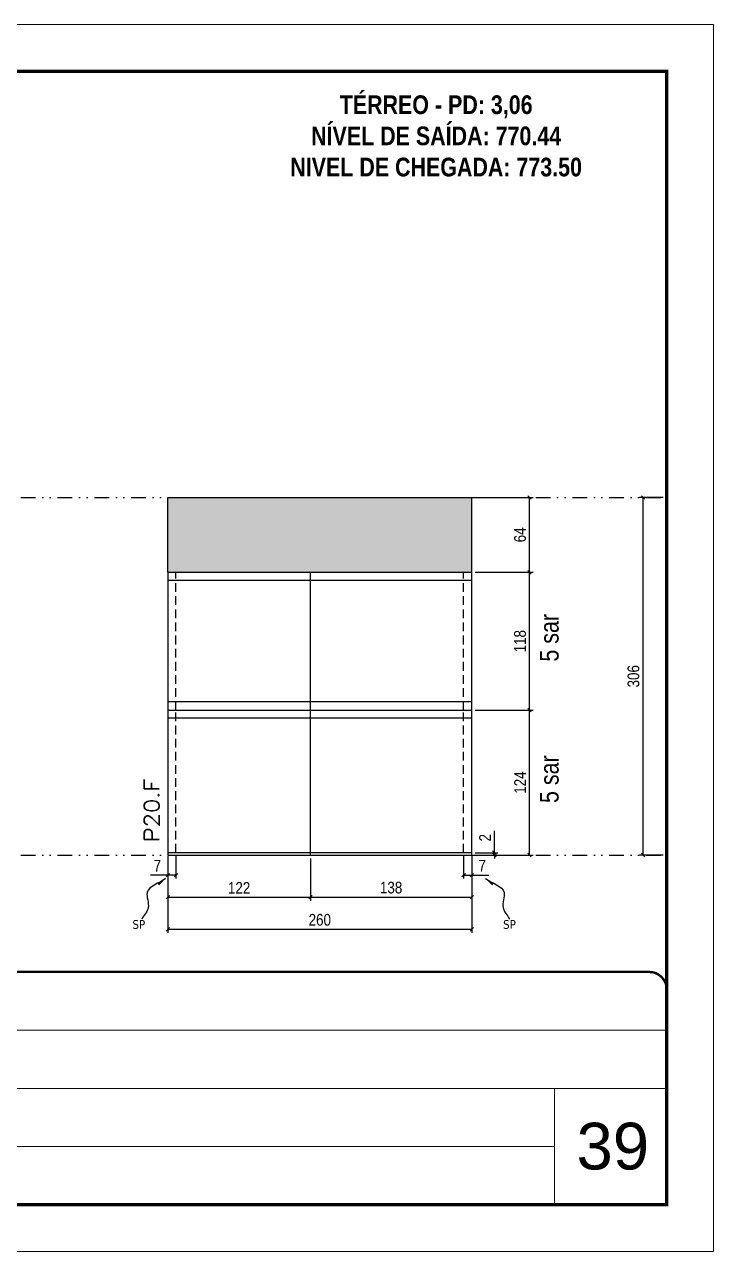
# Model space of a CAD drawing. Extents: x 14400 to 27878, y -21631 to 6985.
# Drawn here: x 18479 to 19068, y -4402 to -3352 of the extents above; entities that cross this region are included whole.
import ezdxf

# ---------------------------------------------------------------- set-up
doc = ezdxf.new("R2010")
doc.units = 0
for name, pattern in [('CONTINUO', [0]), ('DASHED', [0.75, 0.5, -0.25]), ('DIVIDE2', [0.625, 0.25, -0.125, 0, -0.125, 0, -0.125]), ('HIDDEN', [0.375, 0.25, -0.125])]:
    doc.linetypes.add(name, pattern=pattern)
for name, color, linetype, lineweight in [('CARIMBO', 255, 'Continuous', 9), ('Folhas', 255, 'Continuous', 9), ('SARRAFO DE PRESSAO', 251, 'DASHED', 9), ('Texto Seção', 7, 'Continuous', 15)]:
    doc.layers.add(name, color=color, linetype=linetype, lineweight=lineweight)
for name, color, linetype in [('COTA', 241, 'Continuous'), ('NOMENCLATURA', 7, 'Continuous'), ('Nível', 160, 'Continuous'), ('Painéis', 200, 'Continuous'), ('SARR_2.2x7', 40, 'Continuous'), ('Sarrafo de Pressão', 42, 'HIDDEN'), ('texto', 7, 'Continuous')]:
    doc.layers.add(name, color=color, linetype=linetype)
doc.styles.add('ARIAL', font='arial.ttf')
doc.styles.add('ARIAL_NARROW', font='ARIALN.TTF', dxfattribs={"height": 0.2})
doc.styles.add('COTA TECNICA', font='techl___.ttf', dxfattribs={"height": 10})
doc.styles.add('COTA TECNICA-50', font='techl___.ttf', dxfattribs={"height": 10})
doc.styles.add('REGUA-120', font='ROMANS.shx', dxfattribs={"height": 15})
doc.styles.add('ROMANC', font='techb___.ttf', dxfattribs={"height": 2.5})
doc.styles.get("Standard").update_dxf_attribs({"font": 'arial.ttf'})
doc.dimstyles.new('COTA PAINEL-50', dxfattribs={"dimtxt": 10, "dimasz": 3, "dimexe": 3, "dimexo": 3, "dimgap": 3, "dimtad": 1, "dimdec": 1, "dimzin": 12, "dimdsep": 46, "dimtxsty": 'COTA TECNICA-50', "dimblk1": 'OBLIQUE', "dimblk2": 'OBLIQUE', "dimsah": 1, "dimcen": 0.9, "dimclrd": 4, "dimclre": 4, "dimclrt": 240, "dimadec": 1, "dimazin": 3, "dimtfac": 1, "dimtdec": 1, "dimtmove": 0, "dimatfit": 3, "dimfxl": 1, "dimtolj": 1, "dimtzin": 12, "dimarcsym": 0})
doc.dimstyles.new('PAINEL', dxfattribs={"dimtxt": 10, "dimasz": 3, "dimexe": 3, "dimexo": 3, "dimgap": 3, "dimtad": 1, "dimdec": 1, "dimzin": 12, "dimdsep": 46, "dimtxsty": 'COTA TECNICA', "dimblk1": 'OBLIQUE', "dimblk2": 'OBLIQUE', "dimsah": 1, "dimcen": 0.9, "dimclrd": 4, "dimclre": 4, "dimclrt": 240, "dimadec": 1, "dimazin": 3, "dimtfac": 1, "dimtdec": 1, "dimtmove": 0, "dimatfit": 3, "dimfxl": 1, "dimtolj": 1, "dimtzin": 12, "dimarcsym": 0})
doc.dimstyles.get("Standard").update_dxf_attribs({"dimtxt": 0.18, "dimasz": 0.18, "dimexe": 0.18, "dimexo": 0.0625, "dimgap": 0.09, "dimtad": 0, "dimtih": 1, "dimtoh": 1, "dimdec": 4, "dimzin": 0, "dimdsep": 46, "dimtxsty": 'Standard', "dimcen": 0.09, "dimadec": 0, "dimazin": 0, "dimtfac": 1, "dimtdec": 4, "dimtofl": 0, "dimtmove": 0, "dimatfit": 3, "dimfxl": 1, "dimtolj": 1, "dimtzin": 0, "dimarcsym": 0})

# ---------------------------------------------------------------- blocks, each defined once
blk = doc.blocks.new('9999999999')
at = {"color": 30, "linetype": 'CONTINUO'}
for p, q in [((98564.6, 34379.6), (99584, 34379.6)), ((98564.6, 34329.8), (99488, 34329.8)), ((99584, 34329.8), (99488, 34329.8)), ((99488, 34329.8), (99488, 34230.2)), ((98564.6, 34280), (99488, 34280))]:
    blk.add_line(p, q, dxfattribs=at)
at = {"color": 30, "linetype": 'CONTINUO', "const_width": 2}
blk.add_lwpolyline([(99584, 34230.2), (99584, 34414.4, 0.414214), (99569, 34429.4), (98229, 34429.4, 0.414214), (98214, 34414.4), (98214, 34245.2, 0.414214), (98229, 34230.2), (99584, 34230.2)], format="xyb", dxfattribs=at)
at = {"layer": 'Folhas'}
blk.add_lwpolyline([(98139, 34190.2), (99624, 34190.2), (99624, 35240.2), (98139, 35240.2)], close=True, dxfattribs=at)
at = {"layer": 'Folhas', "color": 30, "const_width": 3}
blk.add_lwpolyline([(98214, 34230.2), (99584, 34230.2), (99584, 35200.2), (98214, 35200.2)], close=True, dxfattribs=at)
blk = doc.blocks.new('_Oblique')
at = {"color": 0, "linetype": 'ByBlock', "lineweight": -2}
blk.add_line((-0.5, -0.5), (0.5, 0.5), dxfattribs=at)
blk = doc.blocks.new('*D1365')
at = {"layer": 'COTA', "color": 4, "lineweight": -2, "transparency": 16777216}
for p, q in [((18601.8, -4064.2), (18601.8, -4129.8)), ((18861.8, -4064.2), (18861.8, -4129.8)), ((18861.8, -4126.8), (18601.8, -4126.8))]:
    blk.add_line(p, q, dxfattribs=at)
at = {"layer": 'Defpoints', "color": 0, "transparency": 16777216}
for p in [(18601.8, -4061.2), (18861.8, -4061.2), (18601.8, -4126.8)]:
    blk.add_point(p, dxfattribs=at)
at = {"layer": 'COTA', "color": 4, "lineweight": -2, "transparency": 16777216, "xscale": 3, "yscale": 3, "zscale": 3, "rotation": 180}
blk.add_blockref('_Oblique', (18601.8, -4126.8), dxfattribs=at)
at = {"layer": 'COTA', "color": 4, "lineweight": -2, "transparency": 16777216, "xscale": 3, "yscale": 3, "zscale": 3}
blk.add_blockref('_Oblique', (18861.8, -4126.8), dxfattribs=at)
at = {"layer": 'COTA', "color": 240, "transparency": 16777216, "insert": (18731.8, -4118.7), "char_height": 10, "attachment_point": 5, "style": 'COTA TECNICA'}
blk.add_mtext('\\A1;260', dxfattribs=at)
blk = doc.blocks.new('*D1366')
at = {"layer": 'COTA', "color": 4, "lineweight": -2, "transparency": 16777216}
for p, q in [((18854.8, -4064.2), (18854.8, -4083.4)), ((18861.8, -4066.2), (18861.8, -4083.4)), ((18854.8, -4080.4), (18861.8, -4080.4)), ((18861.8, -4080.4), (18876.5, -4080.4))]:
    blk.add_line(p, q, dxfattribs=at)
at = {"layer": 'Defpoints', "color": 0, "transparency": 16777216}
for p in [(18854.8, -4061.2), (18861.8, -4063.2), (18861.8, -4080.4)]:
    blk.add_point(p, dxfattribs=at)
at = {"layer": 'COTA', "color": 4, "lineweight": -2, "transparency": 16777216, "xscale": 3, "yscale": 3, "zscale": 3, "rotation": 180}
blk.add_blockref('_Oblique', (18854.8, -4080.4), dxfattribs=at)
at = {"layer": 'COTA', "color": 4, "lineweight": -2, "transparency": 16777216, "xscale": 3, "yscale": 3, "zscale": 3}
blk.add_blockref('_Oblique', (18861.8, -4080.4), dxfattribs=at)
at = {"layer": 'COTA', "color": 240, "transparency": 16777216, "insert": (18870.7, -4072.3), "char_height": 10, "attachment_point": 5, "style": 'COTA TECNICA-50'}
blk.add_mtext('\\A1;7', dxfattribs=at)
blk = doc.blocks.new('*D1367')
at = {"layer": 'COTA', "color": 4, "lineweight": -2, "transparency": 16777216}
for p, q in [((18601.8, -4066.2), (18601.8, -4083.4)), ((18608.8, -4064.2), (18608.8, -4083.4)), ((18601.8, -4080.4), (18587.1, -4080.4)), ((18608.8, -4080.4), (18601.8, -4080.4))]:
    blk.add_line(p, q, dxfattribs=at)
at = {"layer": 'Defpoints', "color": 0, "transparency": 16777216}
for p in [(18601.8, -4063.2), (18608.8, -4061.2), (18601.8, -4080.4)]:
    blk.add_point(p, dxfattribs=at)
at = {"layer": 'COTA', "color": 4, "lineweight": -2, "transparency": 16777216, "xscale": 3, "yscale": 3, "zscale": 3, "rotation": 180}
blk.add_blockref('_Oblique', (18601.8, -4080.4), dxfattribs=at)
at = {"layer": 'COTA', "color": 4, "lineweight": -2, "transparency": 16777216, "xscale": 3, "yscale": 3, "zscale": 3}
blk.add_blockref('_Oblique', (18608.8, -4080.4), dxfattribs=at)
at = {"layer": 'COTA', "color": 240, "transparency": 16777216, "insert": (18592.9, -4072.3), "char_height": 10, "attachment_point": 5, "style": 'COTA TECNICA-50'}
blk.add_mtext('\\A1;7', dxfattribs=at)
blk = doc.blocks.new('*D1368')
at = {"layer": 'COTA', "color": 4, "lineweight": -2, "transparency": 16777216}
for p, q in [((18881.1, -4061.2), (18881.1, -4042.4)), ((18864.8, -4061.2), (18884.1, -4061.2)), ((18864.8, -4063.2), (18884.1, -4063.2)), ((18881.1, -4063.2), (18881.1, -4061.2)), ((18881.1, -4063.2), (18881.1, -4066.2))]:
    blk.add_line(p, q, dxfattribs=at)
at = {"layer": 'Defpoints', "color": 0, "transparency": 16777216}
for p in [(18861.8, -4061.2), (18861.8, -4063.2), (18881.1, -4063.2)]:
    blk.add_point(p, dxfattribs=at)
at = {"layer": 'COTA', "color": 4, "lineweight": -2, "transparency": 16777216, "xscale": 3, "yscale": 3, "zscale": 3}
for p, rotation in [((18881.1, -4061.2), 270), ((18881.1, -4063.2), 90)]:
    blk.add_blockref('_Oblique', p, dxfattribs=dict(at, rotation=rotation))
at = {"layer": 'COTA', "color": 240, "transparency": 16777216, "insert": (18873.1, -4048.4), "char_height": 10, "attachment_point": 5, "rotation": 90, "style": 'COTA TECNICA-50'}
blk.add_mtext('\\A1;2', dxfattribs=at)
blk = doc.blocks.new('*D1377')
at = {"layer": 'COTA', "color": 4, "lineweight": -2, "transparency": 16777216}
for p, q in [((18723.8, -4066.2), (18723.8, -4102.3)), ((18861.8, -4066.2), (18861.8, -4102.3)), ((18723.8, -4099.3), (18861.8, -4099.3))]:
    blk.add_line(p, q, dxfattribs=at)
at = {"layer": 'Defpoints', "color": 0, "transparency": 16777216}
for p in [(18723.8, -4063.2), (18861.8, -4063.2), (18861.8, -4099.3)]:
    blk.add_point(p, dxfattribs=at)
at = {"layer": 'COTA', "color": 4, "lineweight": -2, "transparency": 16777216, "xscale": 3, "yscale": 3, "zscale": 3, "rotation": 180}
blk.add_blockref('_Oblique', (18723.8, -4099.3), dxfattribs=at)
at = {"layer": 'COTA', "color": 4, "lineweight": -2, "transparency": 16777216, "xscale": 3, "yscale": 3, "zscale": 3}
blk.add_blockref('_Oblique', (18861.8, -4099.3), dxfattribs=at)
at = {"layer": 'COTA', "color": 240, "transparency": 16777216, "insert": (18792.8, -4091.1), "char_height": 10, "attachment_point": 5, "style": 'COTA TECNICA'}
blk.add_mtext('\\A1;138', dxfattribs=at)
blk = doc.blocks.new('*D1378')
at = {"layer": 'COTA', "color": 4, "lineweight": -2, "transparency": 16777216}
for p, q in [((18601.8, -4066.2), (18601.8, -4102.3)), ((18723.8, -4066.2), (18723.8, -4102.3)), ((18601.8, -4099.3), (18723.8, -4099.3))]:
    blk.add_line(p, q, dxfattribs=at)
at = {"layer": 'Defpoints', "color": 0, "transparency": 16777216}
for p in [(18601.8, -4063.2), (18723.8, -4063.2), (18723.8, -4099.3)]:
    blk.add_point(p, dxfattribs=at)
at = {"layer": 'COTA', "color": 4, "lineweight": -2, "transparency": 16777216, "xscale": 3, "yscale": 3, "zscale": 3, "rotation": 180}
blk.add_blockref('_Oblique', (18601.8, -4099.3), dxfattribs=at)
at = {"layer": 'COTA', "color": 4, "lineweight": -2, "transparency": 16777216, "xscale": 3, "yscale": 3, "zscale": 3}
blk.add_blockref('_Oblique', (18723.8, -4099.3), dxfattribs=at)
at = {"layer": 'COTA', "color": 240, "transparency": 16777216, "insert": (18662.8, -4091.3), "char_height": 10, "attachment_point": 5, "style": 'COTA TECNICA'}
blk.add_mtext('\\A1;122', dxfattribs=at)
blk = doc.blocks.new('*D1376')
at = {"layer": 'COTA', "color": 4, "lineweight": -2, "transparency": 16777216}
for p, q in [((18864.8, -3939.2), (18914.2, -3939.2)), ((18911.2, -4063.2), (18911.2, -3939.2)), ((18864.8, -4063.2), (18914.2, -4063.2))]:
    blk.add_line(p, q, dxfattribs=at)
at = {"layer": 'Defpoints', "color": 0, "transparency": 16777216}
for p in [(18861.8, -3939.2), (18911.2, -3939.2), (18861.8, -4063.2)]:
    blk.add_point(p, dxfattribs=at)
at = {"layer": 'COTA', "color": 4, "lineweight": -2, "transparency": 16777216, "xscale": 3, "yscale": 3, "zscale": 3}
for p, rotation in [((18911.2, -3939.2), 90), ((18911.2, -4063.2), 270)]:
    blk.add_blockref('_Oblique', p, dxfattribs=dict(at, rotation=rotation))
at = {"layer": 'COTA', "color": 240, "transparency": 16777216, "insert": (18903.1, -4001.2), "char_height": 10, "attachment_point": 5, "rotation": 90, "style": 'COTA TECNICA'}
blk.add_mtext('\\A1;124', dxfattribs=at)
blk = doc.blocks.new('*D2139')
at = {"layer": 'COTA', "color": 4, "lineweight": -2, "transparency": 16777216}
for p, q in [((18864.8, -3757.2), (18914.2, -3757.2)), ((18911.2, -3821.2), (18911.2, -3757.2)), ((18864.8, -3821.2), (18914.2, -3821.2))]:
    blk.add_line(p, q, dxfattribs=at)
at = {"layer": 'Defpoints', "color": 0, "transparency": 16777216}
for p in [(18861.8, -3757.2), (18911.2, -3757.2), (18861.8, -3821.2)]:
    blk.add_point(p, dxfattribs=at)
at = {"layer": 'COTA', "color": 4, "lineweight": -2, "transparency": 16777216, "xscale": 3, "yscale": 3, "zscale": 3}
for p, rotation in [((18911.2, -3757.2), 90), ((18911.2, -3821.2), 270)]:
    blk.add_blockref('_Oblique', p, dxfattribs=dict(at, rotation=rotation))
at = {"layer": 'COTA', "color": 240, "transparency": 16777216, "insert": (18903.1, -3789.2), "char_height": 10, "attachment_point": 5, "rotation": 90, "style": 'COTA TECNICA'}
blk.add_mtext('\\A1;64', dxfattribs=at)
blk = doc.blocks.new('*D2251')
at = {"layer": 'COTA', "color": 4, "lineweight": -2, "transparency": 16777216}
for p, q in [((18864.8, -3821.2), (18914.2, -3821.2)), ((18911.2, -3939.2), (18911.2, -3821.2)), ((18864.8, -3939.2), (18914.2, -3939.2))]:
    blk.add_line(p, q, dxfattribs=at)
at = {"layer": 'Defpoints', "color": 0, "transparency": 16777216}
for p in [(18861.8, -3821.2), (18911.2, -3821.2), (18861.8, -3939.2)]:
    blk.add_point(p, dxfattribs=at)
at = {"layer": 'COTA', "color": 4, "lineweight": -2, "transparency": 16777216, "xscale": 3, "yscale": 3, "zscale": 3}
for p, rotation in [((18911.2, -3821.2), 90), ((18911.2, -3939.2), 270)]:
    blk.add_blockref('_Oblique', p, dxfattribs=dict(at, rotation=rotation))
at = {"layer": 'COTA', "color": 240, "transparency": 16777216, "insert": (18903.1, -3880.2), "char_height": 10, "attachment_point": 5, "rotation": 90, "style": 'COTA TECNICA'}
blk.add_mtext('\\A1;118', dxfattribs=at)
blk = doc.blocks.new('*D2254')
at = {"layer": 'COTA', "color": 4, "lineweight": -2, "transparency": 16777216}
for p, q in [((19025.5, -3757.2), (19005.3, -3757.2)), ((19008.3, -4063.2), (19008.3, -3757.2)), ((19025.5, -4063.2), (19005.3, -4063.2))]:
    blk.add_line(p, q, dxfattribs=at)
at = {"layer": 'Defpoints', "color": 0, "transparency": 16777216}
for p in [(19008.3, -3757.2), (19028.5, -3757.2), (19028.5, -4063.2)]:
    blk.add_point(p, dxfattribs=at)
at = {"layer": 'COTA', "color": 4, "lineweight": -2, "transparency": 16777216, "xscale": 3, "yscale": 3, "zscale": 3}
for p, rotation in [((19008.3, -3757.2), 90), ((19008.3, -4063.2), 270)]:
    blk.add_blockref('_Oblique', p, dxfattribs=dict(at, rotation=rotation))
at = {"layer": 'COTA', "color": 240, "transparency": 16777216, "insert": (19000.1, -3910.2), "char_height": 10, "attachment_point": 5, "rotation": 90, "style": 'COTA TECNICA'}
blk.add_mtext('\\A1;306', dxfattribs=at)

msp = doc.modelspace()

# ---------------------------------------------------------------- hatches: boundary and pattern name
at = {"layer": 'COTA'}
h = msp.add_hatch(dxfattribs=at)
h.set_pattern_fill('AR-CONC', color=256, scale=0.03)
h.paths.add_polyline_path([(18861.8, -3757.17), (18601.8, -3757.17), (18601.8, -3821.17), (18861.8, -3821.17)])

# ---------------------------------------------------------------- linework, layer by layer
for p, q in [((18601.8, -3757.17), (18861.8, -3757.17)), ((18601.8, -3821.17), (18601.8, -3757.17)), ((18861.8, -3821.17), (18861.8, -3757.17))]:
    msp.add_line(p, q, dxfattribs=at)
at = {"layer": 'Nível', "color": 4, "linetype": 'DIVIDE2', "ltscale": 50}
for p, q in [((17658.47, -3757.17), (19028.47, -3757.17)), ((17658.47, -4063.17), (19028.47, -4063.17))]:
    msp.add_line(p, q, dxfattribs=at)
at = {"layer": 'Painéis'}
for p, q in [((18601.8, -3821.17), (18601.8, -4061.17)), ((18601.8, -3821.17), (18861.8, -3821.17)), ((18723.8, -4063.17), (18723.8, -3821.17)), ((18861.8, -4061.17), (18861.8, -3821.17)), ((18601.8, -3939.17), (18861.8, -3939.17))]:
    msp.add_line(p, q, dxfattribs=at)
msp.add_lwpolyline([(18861.8, -4061.17), (18601.8, -4061.17), (18601.8, -4063.17), (18861.8, -4063.17)], close=True, dxfattribs=at)
at = {"layer": 'SARR_2.2x7'}
for p, q in [((18861.8, -3828.17), (18601.8, -3828.17)), ((18861.8, -3932.17), (18601.8, -3932.17)), ((18861.8, -3946.17), (18601.8, -3946.17))]:
    msp.add_line(p, q, dxfattribs=at)
at = {"layer": 'Sarrafo de Pressão', "ltscale": 30}
for p, q in [((18608.8, -3939.17), (18608.8, -3821.17)), ((18854.8, -3939.17), (18854.8, -3821.17)), ((18608.8, -4061.17), (18608.8, -3939.17)), ((18854.8, -4061.17), (18854.8, -3939.17))]:
    msp.add_line(p, q, dxfattribs=at)

# ---------------------------------------------------------------- block references
at = {"layer": 'SARRAFO DE PRESSAO', "color": 6, "linetype": 'ByBlock'}
msp.add_blockref('9999999999', (-80555.51, -38592.65), dxfattribs=at)

# ---------------------------------------------------------------- texts
at = {"layer": 'CARIMBO', "style": 'ARIAL'}
msp.add_text('39', height=40, dxfattribs=at).set_placement((18951.33, -4332.3))
at = {"layer": 'NOMENCLATURA', "style": 'ARIAL_NARROW'}
for p in [(18936.05, -3897.65), (18936.05, -4018.65)]:
    msp.add_text('5 sar', height=16, rotation=90, dxfattribs=at).set_placement(p)
at = {"layer": 'NOMENCLATURA', "color": 2, "insert": (18831.31, -3386.39), "char_height": 16, "attachment_point": 2, "style": 'ROMANC'}
msp.add_mtext_dynamic_manual_height_columns('\\PTÉRREO - PD: 3,06\\PNÍVEL DE SAÍDA: 770.44\\PNIVEL DE CHEGADA: 773.50', width=432.3511, gutter_width=1, heights=[0], dxfattribs=at)
at = {"layer": 'texto', "color": 0, "char_height": 7.5, "attachment_point": 5}
for insert in [(18577.03, -4122.66), (18894.05, -4122.66)]:
    msp.add_mtext('{\\fTahoma|b0|i0|c0|p34;\\C4;SP}', dxfattribs=dict(at, insert=insert))
at = {"layer": 'Texto Seção', "style": 'REGUA-120', "width": 1.1}
msp.add_text('P20.F', height=13, rotation=90, dxfattribs=at).set_placement((18594.55, -4052.4))

# ---------------------------------------------------------------- dimensions: what is measured, and where the dimension line sits
at = {"layer": 'COTA'}
for base, p1, p2, angle, dimstyle, picture, middle in [((18911.17, -3757.17), (18861.8, -3821.17), (18861.8, -3757.17), 90, 'PAINEL', '*D2139', (18903.07, -3789.17)), ((19008.35, -3757.17), (19028.47, -4063.17), (19028.47, -3757.17), 90, 'PAINEL', '*D2254', (19000.13, -3910.17)), ((18911.17, -3821.17), (18861.8, -3939.17), (18861.8, -3821.17), 90, 'PAINEL', '*D2251', (18903.08, -3880.17)), ((18911.17, -3939.17), (18861.8, -4063.17), (18861.8, -3939.17), 90, 'PAINEL', '*D1376', (18903.1, -4001.17)), ((18601.8, -4080.41), (18608.8, -4061.17), (18601.8, -4063.17), 180, 'COTA PAINEL-50', '*D1367', (18592.94, -4072.33))]:
    dim = msp.add_linear_dim(base=base, p1=p1, p2=p2, angle=angle, dimstyle=dimstyle, dxfattribs=at)
    dim.commit()
    dim.dimension.update_dxf_attribs({"geometry": picture, "text_midpoint": middle})
dim = msp.add_linear_dim(base=(18881.06, -4063.17), p1=(18861.8, -4061.17), p2=(18861.8, -4063.17), angle=90, dimstyle='COTA PAINEL-50', dxfattribs=at)
dim.commit()
dim.dimension.update_dxf_attribs({"geometry": '*D1368', "text_midpoint": (18881.06, -4048.42), "dimtype": 160})
dim = msp.add_linear_dim(base=(18601.8, -4126.78), p1=(18861.8, -4061.17), p2=(18601.8, -4061.17), angle=180, dimstyle='PAINEL', override={"dimarcsym": 2}, dxfattribs=at)
dim.commit()
dim.dimension.update_dxf_attribs({"geometry": '*D1365', "text_midpoint": (18731.8, -4118.68)})
for base, p1, p2, dimstyle, picture, middle in [((18723.8, -4099.35), (18601.8, -4063.17), (18723.8, -4063.17), 'PAINEL', '*D1378', (18662.8, -4091.29)), ((18861.8, -4080.41), (18854.8, -4061.17), (18861.8, -4063.17), 'COTA PAINEL-50', '*D1366', (18870.67, -4072.33))]:
    dim = msp.add_linear_dim(base=base, p1=p1, p2=p2, dimstyle=dimstyle, dxfattribs=at)
    dim.commit()
    dim.dimension.update_dxf_attribs({"geometry": picture, "text_midpoint": middle})
dim = msp.add_linear_dim(base=(18861.8, -4099.35), p1=(18723.8, -4063.17), p2=(18861.8, -4063.17), dimstyle='PAINEL', override={"dimtmove": 1}, dxfattribs=at)
dim.commit()
dim.dimension.update_dxf_attribs({"geometry": '*D1377', "text_midpoint": (18792.8, -4091.1)})

# ---------------------------------------------------------------- leaders
at = {"layer": 'COTA', "path_type": 1}
for points in [[(18599.97, -4083.35), (18584.19, -4095.18), (18585.11, -4108.19), (18579.56, -4117.97)], [(18873.63, -4083.35), (18889.42, -4095.18), (18888.49, -4108.19), (18894.04, -4117.97)]]:
    msp.add_leader(points, dimstyle='Standard', override={"dimasz": 8}, dxfattribs=at)

doc.saveas('drawing.dxf')
